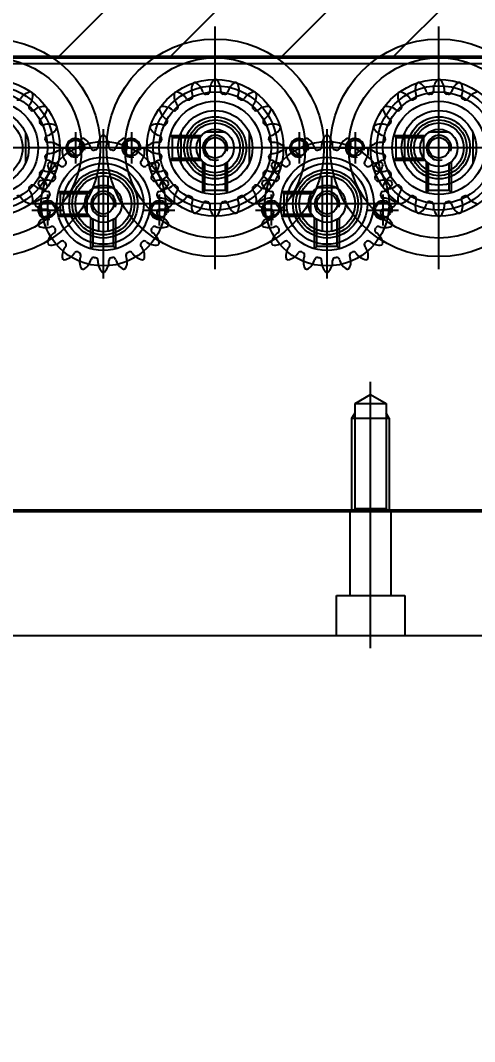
# Model space of a CAD drawing. Header units: inches. Extents: x 0 to 77285, y -118 to 40065.
# Drawn here: x 16660.3 to 16733.4, y 25537.3 to 25701.6 of the extents above; entities that cross this region are included whole.
import ezdxf

# ---------------------------------------------------------------- set-up
doc = ezdxf.new("R2010")
doc.units = ezdxf.units.IN
doc.header["$LTSCALE"] = 5
doc.header["$MEASUREMENT"] = 0
doc.layers.add('A', color=8, linetype='Continuous')
doc.styles.add('SCI', font='')
doc.styles.get('SCI').set_extended_font_data('Gulim')
doc.dimstyles.new('SCH', dxfattribs={"dimtxt": 2.5, "dimasz": 2, "dimexe": 1.25, "dimexo": 0.625, "dimtad": 1, "dimdec": 8, "dimtxsty": 'SCI', "dimcen": 2.5, "dimclrd": 4, "dimclre": 4, "dimclrt": 7, "dimadec": 8, "dimazin": 2, "dimtfac": 1, "dimtdec": 8, "dimtmove": 0, "dimatfit": 3, "dimfxl": 1, "dimarcsym": 0})

# ---------------------------------------------------------------- blocks, each defined once
blk = doc.blocks.new('A$Cc399747e')
h = blk.add_hatch()
h.set_pattern_fill('ANSI31', color=256, scale=4)
h.set_pattern_definition([(45, (8071.277, 63861.461), (-8.980256, 8.980256), [])])
h.paths.add_polyline_path([(891.8, 581), (491.8, 581), (491.8, 281), (891.8, 281)])
at = {"ltscale": 3}
for p, q in [((566.8, 676), (566.8, 652)), ((400.8, 674), (1040.8, 674)), ((561.3, 667.5), (561.3, 674)), ((572.3, 674), (572.3, 667.5)), ((572.3, 667.5), (561.3, 667.5)), ((563.5, 667.5), (563.5, 654)), ((570.1, 667.5), (570.1, 654)), ((566.8, 656), (566.8, 633.16)), ((1040.8, 654), (243.8, 654)), ((1040.8, 654), (400.8, 654)), ((406.8, 653.8), (651.3, 653.8)), ((564.3, 653.5), (563.8, 654)), ((563.8, 639), (563.8, 654)), ((569.8, 654), (569.3, 653.5)), ((569.8, 654), (569.8, 639)), ((569.3, 653.5), (564.3, 653.5)), ((564.3, 636.6), (564.3, 653.5)), ((569.3, 653.5), (569.3, 636.6)), ((563.8, 639), (564.3, 638.13)), ((569.8, 639), (563.8, 639)), ((569.8, 639), (569.3, 638.13)), ((566.8, 635.16), (564.3, 636.6)), ((569.3, 636.6), (564.3, 636.6)), ((569.3, 636.6), (566.8, 635.16)), ((573.8, 612), (573.8, 597)), ((609.8, 612), (609.8, 597)), ((555.8, 608.5), (555.8, 582.5)), ((564.8, 603), (564.8, 608)), ((582.8, 603), (582.8, 608)), ((591.8, 608.5), (591.8, 582.5)), ((600.8, 603), (600.8, 608)), ((618.8, 603), (618.8, 608)), ((567.3, 605.5), (562.3, 605.5)), ((566.3, 604.5), (581.3, 604.5)), ((585.3, 605.5), (580.3, 605.5)), ((603.3, 605.5), (598.3, 605.5)), ((602.3, 604.5), (617.3, 604.5)), ((621.3, 605.5), (616.3, 605.5)), ((569.3, 593), (569.3, 598)), ((578.3, 593), (578.3, 598)), ((605.3, 593), (605.3, 598)), ((614.3, 593), (614.3, 598)), ((542.8, 595.5), (568.8, 595.5)), ((571.8, 595.5), (566.8, 595.5)), ((580.8, 595.5), (575.8, 595.5)), ((578.8, 595.5), (604.8, 595.5)), ((607.8, 595.5), (602.8, 595.5)), ((616.8, 595.5), (611.8, 595.5)), ((614.8, 595.5), (640.8, 595.5)), ((213.8, 582), (1040.8, 582)), ((213.8, 582), (1040.8, 582)), ((213.8, 580.8), (1040.8, 580.8))]:
    blk.add_line(p, q, dxfattribs=at)
for p, q in [((573.8, 616.5), (573.8, 592.5)), ((609.8, 616.5), (609.8, 592.5)), ((555.8, 615), (555.8, 576)), ((591.8, 615), (591.8, 576)), ((571.8, 611.73), (571.8, 606.74)), ((571.8, 611.73), (572.15, 611.38)), ((572.15, 611.38), (575.45, 611.38)), ((572.15, 611.38), (572.15, 607.09)), ((575.8, 611.73), (575.45, 611.38)), ((575.45, 611.38), (575.45, 607.09)), ((575.8, 611.73), (575.8, 606.74)), ((607.8, 611.73), (607.8, 606.74)), ((607.8, 611.73), (608.15, 611.38)), ((608.15, 611.38), (611.45, 611.38)), ((608.15, 611.38), (608.15, 607.09)), ((611.8, 611.73), (611.45, 611.38)), ((611.45, 611.38), (611.45, 607.09)), ((611.8, 611.73), (611.8, 606.74)), ((573.8, 610), (573.8, 599)), ((609.8, 610), (609.8, 599)), ((573.05, 608.94), (573.05, 600.06)), ((574.55, 608.94), (574.55, 600.06)), ((609.05, 608.94), (609.05, 600.06)), ((610.55, 608.94), (610.55, 600.06)), ((555.8, 607.5), (555.8, 583.5)), ((572.15, 607.09), (571.8, 606.74)), ((572.15, 607.09), (572.28, 607.09)), ((575.32, 607.09), (575.45, 607.09)), ((575.45, 607.09), (575.8, 606.74)), ((581.03, 606.5), (576.03, 606.5)), ((576.38, 606.15), (576.03, 606.5)), ((576.38, 606.15), (576.38, 606.02)), ((580.68, 606.15), (576.38, 606.15)), ((581.03, 606.5), (580.68, 606.15)), ((580.68, 606.15), (580.68, 602.85)), ((591.8, 607.5), (591.8, 583.5)), ((608.15, 607.09), (607.8, 606.74)), ((608.15, 607.09), (608.28, 607.09)), ((611.32, 607.09), (611.45, 607.09)), ((611.45, 607.09), (611.8, 606.74)), ((617.03, 606.5), (612.03, 606.5)), ((612.38, 606.15), (612.03, 606.5)), ((612.38, 606.15), (612.38, 606.02)), ((616.68, 606.15), (612.38, 606.15)), ((617.03, 606.5), (616.68, 606.15)), ((616.68, 606.15), (616.68, 602.85)), ((561.8, 604.5), (585.8, 604.5)), ((568.3, 604.5), (579.3, 604.5)), ((576.44, 603.08), (576.44, 605.92)), ((597.8, 604.5), (621.8, 604.5)), ((604.3, 604.5), (615.3, 604.5)), ((612.44, 603.08), (612.44, 605.92)), ((576.38, 602.85), (576.03, 602.5)), ((576.38, 602.98), (576.38, 602.85)), ((580.68, 602.85), (576.38, 602.85)), ((581.03, 602.5), (580.68, 602.85)), ((612.38, 602.85), (612.03, 602.5)), ((612.38, 602.98), (612.38, 602.85)), ((616.68, 602.85), (612.38, 602.85)), ((617.03, 602.5), (616.68, 602.85)), ((553.8, 602.73), (553.8, 597.74)), ((553.8, 602.73), (554.15, 602.38)), ((554.15, 602.38), (557.45, 602.38)), ((554.15, 602.38), (554.15, 598.09)), ((557.8, 602.73), (557.45, 602.38)), ((557.45, 602.38), (557.45, 598.09)), ((557.8, 602.73), (557.8, 597.74)), ((575.22, 601.86), (572.37, 601.86)), ((581.03, 602.5), (576.03, 602.5)), ((589.8, 602.73), (589.8, 597.74)), ((589.8, 602.73), (590.15, 602.38)), ((590.15, 602.38), (593.45, 602.38)), ((590.15, 602.38), (590.15, 598.09)), ((593.8, 602.73), (593.45, 602.38)), ((593.45, 602.38), (593.45, 598.09)), ((593.8, 602.73), (593.8, 597.74)), ((611.22, 601.86), (608.37, 601.86)), ((617.03, 602.5), (612.03, 602.5)), ((554.15, 598.09), (553.8, 597.74)), ((554.15, 598.09), (554.28, 598.09)), ((557.32, 598.09), (557.45, 598.09)), ((557.45, 598.09), (557.8, 597.74)), ((590.15, 598.09), (589.8, 597.74)), ((590.15, 598.09), (590.28, 598.09)), ((593.32, 598.09), (593.45, 598.09)), ((593.45, 598.09), (593.8, 597.74)), ((550.3, 597.9), (550.3, 593.1)), ((563.03, 597.5), (558.03, 597.5)), ((558.38, 597.15), (558.03, 597.5)), ((558.3, 593.84), (558.3, 597.16)), ((558.38, 597.15), (558.38, 597.02)), ((562.68, 597.15), (558.38, 597.15)), ((561.3, 597.9), (561.3, 593.1)), ((563.03, 597.5), (562.68, 597.15)), ((562.68, 597.15), (562.68, 593.85)), ((586.3, 597.9), (586.3, 593.1)), ((599.03, 597.5), (594.03, 597.5)), ((594.38, 597.15), (594.03, 597.5)), ((594.3, 593.84), (594.3, 597.16)), ((594.38, 597.15), (594.38, 597.02)), ((598.68, 597.15), (594.38, 597.15)), ((597.3, 597.9), (597.3, 593.1)), ((599.03, 597.5), (598.68, 597.15)), ((598.68, 597.15), (598.68, 593.85)), ((622.3, 597.9), (622.3, 593.1)), ((536.3, 595.5), (575.3, 595.5)), ((543.8, 595.5), (567.8, 595.5)), ((572.3, 595.5), (611.3, 595.5)), ((579.8, 595.5), (603.8, 595.5)), ((608.3, 595.5), (647.3, 595.5)), ((615.8, 595.5), (639.8, 595.5)), ((554.14, 593), (557.45, 593)), ((558.38, 593.85), (558.03, 593.5)), ((563.03, 593.5), (558.03, 593.5)), ((558.38, 593.98), (558.38, 593.85)), ((562.68, 593.85), (558.38, 593.85)), ((563.03, 593.5), (562.68, 593.85)), ((590.14, 593), (593.45, 593)), ((594.38, 593.85), (594.03, 593.5)), ((599.03, 593.5), (594.03, 593.5)), ((594.38, 593.98), (594.38, 593.85)), ((598.68, 593.85), (594.38, 593.85)), ((599.03, 593.5), (598.68, 593.85)), ((891.8, 581), (491.8, 581)), ((891.8, 581), (491.8, 581))]:
    blk.add_line(p, q)
for centre, radius in [((573.8, 604.5), 10), ((609.8, 604.5), 10), ((555.8, 595.5), 17.5), ((591.8, 595.5), 17.5), ((627.8, 595.5), 17.5), ((573.8, 604.5), 7.5), ((609.8, 604.5), 7.5), ((555.8, 595.5), 14.5), ((573.8, 604.5), 5), ((591.8, 595.5), 14.5), ((609.8, 604.5), 5), ((627.8, 595.5), 14.5), ((573.8, 604.5), 4.5), ((573.8, 604.5), 4.5), ((609.8, 604.5), 4.5), ((609.8, 604.5), 4.5), ((573.8, 604.5), 3), ((573.8, 604.5), 3), ((573.8, 604.5), 1.65), ((609.8, 604.5), 3), ((609.8, 604.5), 3), ((609.8, 604.5), 1.65), ((555.8, 595.5), 10), ((591.8, 595.5), 10), ((627.8, 595.5), 10), ((555.8, 595.5), 7.5), ((591.8, 595.5), 7.5), ((627.8, 595.5), 7.5), ((555.8, 595.5), 6), ((591.8, 595.5), 6), ((627.8, 595.5), 6), ((555.8, 595.5), 5), ((555.8, 595.5), 4.5), ((591.8, 595.5), 5), ((591.8, 595.5), 4.5), ((627.8, 595.5), 5), ((555.8, 595.5), 4), ((555.8, 595.5), 3), ((555.8, 595.5), 3), ((591.8, 595.5), 4), ((591.8, 595.5), 3), ((591.8, 595.5), 3), ((555.8, 595.5), 1.65), ((591.8, 595.5), 1.65)]:
    blk.add_circle(centre, radius)
for centre, radius in [((573.8, 604.5), 6.5), ((573.8, 604.5), 5.5), ((609.8, 604.5), 6.5), ((609.8, 604.5), 5.5), ((555.8, 595.5), 11), ((564.8, 605.5), 1.25), ((591.8, 595.5), 11), ((582.8, 605.5), 1.25), ((600.8, 605.5), 1.25), ((627.8, 595.5), 11), ((618.8, 605.5), 1.25), ((555.8, 595.5), 9), ((591.8, 595.5), 9), ((627.8, 595.5), 9), ((569.3, 595.5), 1.25), ((578.3, 595.5), 1.25), ((605.3, 595.5), 1.25), ((614.3, 595.5), 1.25)]:
    blk.add_circle(centre, radius, dxfattribs=at)
for centre, radius, start, end in [((572.47, 613.8), 2.5, 153.8655, 201.1579), ((573.8, 604.5), 11, 108, 108.9494), ((573.8, 604.5), 11, 107.0506, 108), ((569.4, 612.81), 2.5, 14.8421, 62.1345), ((575.41, 613.76), 2.5, 135.8655, 183.1579), ((573.8, 604.5), 11, 90, 90.9494), ((573.8, 604.5), 11, 89.0506, 90), ((572.19, 613.76), 2.5, 356.8421, 44.1345), ((578.19, 612.81), 2.5, 117.8655, 165.1579), ((573.8, 604.5), 11, 72, 72.9494), ((573.8, 604.5), 11, 71.0506, 72), ((575.12, 613.8), 2.5, 338.8421, 26.1345), ((608.47, 613.8), 2.5, 153.8655, 201.1579), ((609.8, 604.5), 11, 108, 108.9494), ((609.8, 604.5), 11, 107.0506, 108), ((605.4, 612.81), 2.5, 14.8421, 62.1345), ((611.41, 613.76), 2.5, 135.8655, 183.1579), ((609.8, 604.5), 11, 90, 90.9494), ((609.8, 604.5), 11, 89.0506, 90), ((608.19, 613.76), 2.5, 356.8421, 44.1345), ((614.19, 612.81), 2.5, 117.8655, 165.1579), ((609.8, 604.5), 11, 72, 72.9494), ((609.8, 604.5), 11, 71.0506, 72), ((611.12, 613.8), 2.5, 338.8421, 26.1345), ((569.66, 612.94), 2.5, 171.8655, 219.1579), ((573.8, 604.5), 11, 126, 126.9494), ((573.8, 604.5), 11, 125.0506, 126), ((567.05, 611.04), 2.5, 32.8421, 80.1345), ((569.73, 612.74), 0.442, 296.289, 21.1579), ((572.25, 613.56), 0.442, 194.8421, 279.711), ((573.8, 604.5), 8.75, 99, 99.711), ((573.8, 604.5), 8.75, 98.289, 99), ((572.47, 613.6), 0.442, 278.289, 3.1579), ((575.12, 613.6), 0.442, 176.8421, 261.711), ((573.8, 604.5), 8.75, 81, 81.711), ((573.8, 604.5), 8.75, 80.289, 81), ((575.35, 613.56), 0.442, 260.289, 345.1579), ((577.87, 612.74), 0.442, 158.8421, 243.711), ((580.54, 611.04), 2.5, 99.8655, 147.1579), ((577.93, 612.94), 2.5, 320.8421, 8.1345), ((573.8, 604.5), 11, 54, 54.9494), ((573.8, 604.5), 11, 53.0506, 54), ((605.66, 612.94), 2.5, 171.8655, 219.1579), ((609.8, 604.5), 11, 126, 126.9494), ((609.8, 604.5), 11, 125.0506, 126), ((603.05, 611.04), 2.5, 32.8421, 80.1345), ((605.73, 612.74), 0.442, 296.289, 21.1579), ((608.25, 613.56), 0.442, 194.8421, 279.711), ((609.8, 604.5), 8.75, 99, 99.711), ((609.8, 604.5), 8.75, 98.289, 99), ((608.47, 613.6), 0.442, 278.289, 3.1579), ((611.12, 613.6), 0.442, 176.8421, 261.711), ((609.8, 604.5), 8.75, 81, 81.711), ((609.8, 604.5), 8.75, 80.289, 81), ((611.35, 613.56), 0.442, 260.289, 345.1579), ((613.87, 612.74), 0.442, 158.8421, 243.711), ((616.54, 611.04), 2.5, 99.8655, 147.1579), ((613.93, 612.94), 2.5, 320.8421, 8.1345), ((609.8, 604.5), 11, 54, 54.9494), ((609.8, 604.5), 11, 53.0506, 54), ((573.8, 604.5), 11, 143.0506, 144), ((565.36, 608.64), 2.5, 50.8421, 98.1345), ((567.38, 611.08), 0.442, 314.289, 39.1579), ((569.52, 612.64), 0.442, 212.8421, 297.711), ((573.8, 604.5), 8.75, 117, 117.711), ((573.8, 604.5), 8.75, 116.289, 117), ((573.8, 604.5), 8.75, 63, 63.711), ((573.8, 604.5), 8.75, 62.289, 63), ((578.07, 612.64), 0.442, 242.289, 327.1579), ((580.22, 611.08), 0.442, 140.8421, 225.711), ((582.23, 608.64), 2.5, 81.8655, 129.1579), ((573.8, 604.5), 11, 36, 36.9494), ((609.8, 604.5), 11, 143.0506, 144), ((601.36, 608.64), 2.5, 50.8421, 98.1345), ((603.38, 611.08), 0.442, 314.289, 39.1579), ((605.52, 612.64), 0.442, 212.8421, 297.711), ((609.8, 604.5), 8.75, 117, 117.711), ((609.8, 604.5), 8.75, 116.289, 117), ((609.8, 604.5), 8.75, 63, 63.711), ((609.8, 604.5), 8.75, 62.289, 63), ((614.07, 612.64), 0.442, 242.289, 327.1579), ((616.22, 611.08), 0.442, 140.8421, 225.711), ((618.23, 608.64), 2.5, 81.8655, 129.1579), ((609.8, 604.5), 11, 36, 36.9494), ((573.8, 604.5), 11, 144, 144.9494), ((567.26, 611.25), 2.5, 189.8655, 237.1579), ((567.22, 610.92), 0.442, 230.8421, 315.711), ((573.8, 604.5), 8.75, 135, 135.711), ((573.8, 604.5), 8.75, 134.289, 135), ((573.8, 604.5), 8.75, 45, 45.711), ((573.8, 604.5), 8.75, 44.289, 45), ((580.38, 610.92), 0.442, 224.289, 309.1579), ((580.34, 611.25), 2.5, 302.8421, 350.1345), ((573.8, 604.5), 11, 35.0506, 36), ((609.8, 604.5), 11, 144, 144.9494), ((603.26, 611.25), 2.5, 189.8655, 237.1579), ((603.22, 610.92), 0.442, 230.8421, 315.711), ((609.8, 604.5), 8.75, 135, 135.711), ((609.8, 604.5), 8.75, 134.289, 135), ((609.8, 604.5), 8.75, 45, 45.711), ((609.8, 604.5), 8.75, 44.289, 45), ((616.38, 610.92), 0.442, 224.289, 309.1579), ((616.34, 611.25), 2.5, 302.8421, 350.1345), ((609.8, 604.5), 11, 35.0506, 36), ((573.8, 604.5), 11, 162, 162.9494), ((573.8, 604.5), 11, 161.0506, 162), ((564.49, 605.83), 2.5, 68.8421, 116.1345), ((565.56, 608.57), 0.442, 248.8421, 333.711), ((565.66, 608.77), 0.442, 332.289, 57.1579), ((573.8, 604.5), 8.75, 153, 153.711), ((573.8, 604.5), 8.75, 152.289, 153), ((581.93, 608.77), 0.442, 122.8421, 207.711), ((573.8, 604.5), 8.75, 27, 27.711), ((573.8, 604.5), 8.75, 26.289, 27), ((582.04, 608.57), 0.442, 206.289, 291.1579), ((583.1, 605.83), 2.5, 63.8655, 111.1579), ((573.8, 604.5), 11, 18, 18.9494), ((573.8, 604.5), 11, 17.0506, 18), ((609.8, 604.5), 11, 162, 162.9494), ((609.8, 604.5), 11, 161.0506, 162), ((600.49, 605.83), 2.5, 68.8421, 116.1345), ((601.56, 608.57), 0.442, 248.8421, 333.711), ((601.66, 608.77), 0.442, 332.289, 57.1579), ((609.8, 604.5), 8.75, 153, 153.711), ((609.8, 604.5), 8.75, 152.289, 153), ((617.93, 608.77), 0.442, 122.8421, 207.711), ((609.8, 604.5), 8.75, 27, 27.711), ((609.8, 604.5), 8.75, 26.289, 27), ((618.04, 608.57), 0.442, 206.289, 291.1579), ((619.1, 605.83), 2.5, 63.8655, 111.1579), ((609.8, 604.5), 11, 18, 18.9494), ((609.8, 604.5), 11, 17.0506, 18), ((557.41, 604.76), 2.5, 135.8655, 183.1579), ((555.8, 595.5), 11, 90, 90.9494), ((555.8, 595.5), 11, 89.0506, 90), ((554.19, 604.76), 2.5, 356.8421, 44.1345), ((565.49, 608.89), 2.5, 207.8655, 255.1579), ((564.74, 606.05), 0.442, 350.289, 75.1579), ((573.8, 604.5), 2, 165, 105), ((582.86, 606.05), 0.442, 104.8421, 189.711), ((582.1, 608.89), 2.5, 284.8421, 332.1345), ((593.41, 604.76), 2.5, 135.8655, 183.1579), ((591.8, 595.5), 11, 90, 90.9494), ((591.8, 595.5), 11, 89.0506, 90), ((590.19, 604.76), 2.5, 356.8421, 44.1345), ((601.49, 608.89), 2.5, 207.8655, 255.1579), ((600.74, 606.05), 0.442, 350.289, 75.1579), ((609.8, 604.5), 2, 165, 105), ((618.86, 606.05), 0.442, 104.8421, 189.711), ((618.1, 608.89), 2.5, 284.8421, 332.1345), ((549.05, 602.04), 2.5, 32.8421, 80.1345), ((554.47, 604.8), 2.5, 153.8655, 201.1579), ((555.8, 595.5), 11, 108, 108.9494), ((555.8, 595.5), 11, 107.0506, 108), ((551.4, 603.81), 2.5, 14.8421, 62.1345), ((554.47, 604.6), 0.442, 278.289, 3.1579), ((557.12, 604.6), 0.442, 176.8421, 261.711), ((560.19, 603.81), 2.5, 117.8655, 165.1579), ((555.8, 595.5), 11, 72, 72.9494), ((555.8, 595.5), 11, 71.0506, 72), ((557.12, 604.8), 2.5, 338.8421, 26.1345), ((562.54, 602.04), 2.5, 99.8655, 147.1579), ((555.8, 595.5), 11, 54, 54.9494), ((564.54, 602.89), 2.5, 86.8421, 134.1345), ((573.8, 604.5), 11, 179.0506, 180), ((573.8, 604.5), 11, 180, 180.9494), ((564.7, 605.83), 0.442, 266.8421, 351.711), ((573.8, 604.5), 8.75, 171, 171.711), ((573.8, 604.5), 8.75, 170.289, 171), ((573.8, 604.5), 8.75, 9, 9.711), ((573.8, 604.5), 8.75, 8.289, 9), ((582.89, 605.83), 0.442, 188.289, 273.1579), ((583.05, 602.89), 2.5, 45.8655, 93.1579), ((573.8, 604.5), 11, 360, 0.9494), ((573.8, 604.5), 11, 359.0506, 0), ((591.8, 595.5), 11, 125.0506, 126), ((585.05, 602.04), 2.5, 32.8421, 80.1345), ((590.47, 604.8), 2.5, 153.8655, 201.1579), ((591.8, 595.5), 11, 108, 108.9494), ((591.8, 595.5), 11, 107.0506, 108), ((587.4, 603.81), 2.5, 14.8421, 62.1345), ((590.47, 604.6), 0.442, 278.289, 3.1579), ((593.12, 604.6), 0.442, 176.8421, 261.711), ((596.19, 603.81), 2.5, 117.8655, 165.1579), ((591.8, 595.5), 11, 72, 72.9494), ((591.8, 595.5), 11, 71.0506, 72), ((593.12, 604.8), 2.5, 338.8421, 26.1345), ((598.54, 602.04), 2.5, 99.8655, 147.1579), ((591.8, 595.5), 11, 54, 54.9494), ((600.54, 602.89), 2.5, 86.8421, 134.1345), ((609.8, 604.5), 11, 179.0506, 180), ((609.8, 604.5), 11, 180, 180.9494), ((600.7, 605.83), 0.442, 266.8421, 351.711), ((609.8, 604.5), 8.75, 171, 171.711), ((609.8, 604.5), 8.75, 170.289, 171), ((609.8, 604.5), 8.75, 9, 9.711), ((609.8, 604.5), 8.75, 8.289, 9), ((618.89, 605.83), 0.442, 188.289, 273.1579), ((619.05, 602.89), 2.5, 45.8655, 93.1579), ((609.8, 604.5), 11, 360, 0.9494), ((609.8, 604.5), 11, 359.0506, 0), ((627.8, 595.5), 11, 125.0506, 126), ((621.05, 602.04), 2.5, 32.8421, 80.1345), ((551.52, 603.64), 0.442, 212.8421, 297.711), ((555.8, 595.5), 8.75, 117, 117.711), ((555.8, 595.5), 8.75, 116.289, 117), ((551.73, 603.74), 0.442, 296.289, 21.1579), ((554.25, 604.56), 0.442, 194.8421, 279.711), ((555.8, 595.5), 8.75, 99, 99.711), ((555.8, 595.5), 8.75, 98.289, 99), ((555.8, 595.5), 8.75, 81, 81.711), ((555.8, 595.5), 8.75, 80.289, 81), ((557.35, 604.56), 0.442, 260.289, 345.1579), ((559.87, 603.74), 0.442, 158.8421, 243.711), ((555.8, 595.5), 8.75, 63, 63.711), ((555.8, 595.5), 8.75, 62.289, 63), ((560.07, 603.64), 0.442, 242.289, 327.1579), ((559.93, 603.94), 2.5, 320.8421, 8.1345), ((555.8, 595.5), 11, 53.0506, 54), ((564.54, 606.11), 2.5, 225.8655, 273.1579), ((564.7, 603.17), 0.442, 8.289, 93.1579), ((564.74, 602.95), 0.442, 284.8421, 9.711), ((573.8, 604.5), 8.75, 188.289, 189), ((573.8, 604.5), 8.75, 189, 189.711), ((573.8, 604.5), 8.75, 350.289, 351), ((582.86, 602.95), 0.442, 170.289, 255.1579), ((573.8, 604.5), 8.75, 351, 351.711), ((582.89, 603.17), 0.442, 86.8421, 171.711), ((583.05, 606.11), 2.5, 266.8421, 314.1345), ((587.66, 603.94), 2.5, 171.8655, 219.1579), ((591.8, 595.5), 11, 126, 126.9494), ((587.52, 603.64), 0.442, 212.8421, 297.711), ((591.8, 595.5), 8.75, 117, 117.711), ((591.8, 595.5), 8.75, 116.289, 117), ((587.73, 603.74), 0.442, 296.289, 21.1579), ((590.25, 604.56), 0.442, 194.8421, 279.711), ((591.8, 595.5), 8.75, 99, 99.711), ((591.8, 595.5), 8.75, 98.289, 99), ((591.8, 595.5), 8.75, 81, 81.711), ((591.8, 595.5), 8.75, 80.289, 81), ((593.35, 604.56), 0.442, 260.289, 345.1579), ((595.87, 603.74), 0.442, 158.8421, 243.711), ((591.8, 595.5), 8.75, 63, 63.711), ((591.8, 595.5), 8.75, 62.289, 63), ((596.07, 603.64), 0.442, 242.289, 327.1579), ((595.93, 603.94), 2.5, 320.8421, 8.1345), ((591.8, 595.5), 11, 53.0506, 54), ((600.54, 606.11), 2.5, 225.8655, 273.1579), ((600.7, 603.17), 0.442, 8.289, 93.1579), ((600.74, 602.95), 0.442, 284.8421, 9.711), ((609.8, 604.5), 8.75, 188.289, 189), ((609.8, 604.5), 8.75, 189, 189.711), ((609.8, 604.5), 8.75, 350.289, 351), ((618.86, 602.95), 0.442, 170.289, 255.1579), ((609.8, 604.5), 8.75, 351, 351.711), ((618.89, 603.17), 0.442, 86.8421, 171.711), ((619.05, 606.11), 2.5, 266.8421, 314.1345), ((623.66, 603.94), 2.5, 171.8655, 219.1579), ((627.8, 595.5), 11, 126, 126.9494), ((623.52, 603.64), 0.442, 212.8421, 297.711), ((562.22, 602.08), 0.442, 140.8421, 225.711), ((555.8, 595.5), 8.75, 45, 45.711), ((555.8, 595.5), 8.75, 44.289, 45), ((562.38, 601.92), 0.442, 224.289, 309.1579), ((564.23, 599.64), 2.5, 81.8655, 129.1579), ((565.49, 600.11), 2.5, 104.8421, 152.1345), ((573.8, 604.5), 11, 197.0506, 198), ((562.34, 602.25), 2.5, 302.8421, 350.1345), ((555.8, 595.5), 11, 36, 36.9494), ((555.8, 595.5), 11, 35.0506, 36), ((582.1, 600.11), 2.5, 27.8655, 75.1579), ((591.8, 595.5), 11, 144, 144.9494), ((585.26, 602.25), 2.5, 189.8655, 237.1579), ((591.8, 595.5), 11, 143.0506, 144), ((583.36, 599.64), 2.5, 50.8421, 98.1345), ((573.8, 604.5), 11, 342, 342.9494), ((585.22, 601.92), 0.442, 230.8421, 315.711), ((591.8, 595.5), 8.75, 135, 135.711), ((591.8, 595.5), 8.75, 134.289, 135), ((585.38, 602.08), 0.442, 314.289, 39.1579), ((598.22, 602.08), 0.442, 140.8421, 225.711), ((591.8, 595.5), 8.75, 45, 45.711), ((591.8, 595.5), 8.75, 44.289, 45), ((598.38, 601.92), 0.442, 224.289, 309.1579), ((600.23, 599.64), 2.5, 81.8655, 129.1579), ((601.49, 600.11), 2.5, 104.8421, 152.1345), ((609.8, 604.5), 11, 197.0506, 198), ((598.34, 602.25), 2.5, 302.8421, 350.1345), ((591.8, 595.5), 11, 36, 36.9494), ((591.8, 595.5), 11, 35.0506, 36), ((618.1, 600.11), 2.5, 27.8655, 75.1579), ((627.8, 595.5), 11, 144, 144.9494), ((621.26, 602.25), 2.5, 189.8655, 237.1579), ((627.8, 595.5), 11, 143.0506, 144), ((619.36, 599.64), 2.5, 50.8421, 98.1345), ((609.8, 604.5), 11, 342, 342.9494), ((621.22, 601.92), 0.442, 230.8421, 315.711), ((627.8, 595.5), 8.75, 135, 135.711), ((627.8, 595.5), 8.75, 134.289, 135), ((621.38, 602.08), 0.442, 314.289, 39.1579), ((573.8, 604.5), 11, 198, 198.9494), ((564.49, 603.17), 2.5, 243.8655, 291.1579), ((563.93, 599.77), 0.442, 122.8421, 207.711), ((555.8, 595.5), 8.75, 27, 27.711), ((567.26, 597.75), 2.5, 122.8421, 170.1345), ((565.56, 600.43), 0.442, 26.289, 111.1579), ((565.66, 600.23), 0.442, 302.8421, 27.711), ((573.8, 604.5), 8.75, 206.289, 207), ((573.8, 604.5), 8.75, 207, 207.711), ((581.93, 600.23), 0.442, 152.289, 237.1579), ((573.8, 604.5), 8.75, 332.289, 333), ((573.8, 604.5), 8.75, 333, 333.711), ((582.04, 600.43), 0.442, 68.8421, 153.711), ((580.34, 597.75), 2.5, 9.8655, 57.1579), ((583.1, 603.17), 2.5, 248.8421, 296.1345), ((583.66, 599.77), 0.442, 332.289, 57.1579), ((591.8, 595.5), 8.75, 152.289, 153), ((573.8, 604.5), 11, 341.0506, 342), ((609.8, 604.5), 11, 198, 198.9494), ((600.49, 603.17), 2.5, 243.8655, 291.1579), ((599.93, 599.77), 0.442, 122.8421, 207.711), ((591.8, 595.5), 8.75, 27, 27.711), ((603.26, 597.75), 2.5, 122.8421, 170.1345), ((601.56, 600.43), 0.442, 26.289, 111.1579), ((601.66, 600.23), 0.442, 302.8421, 27.711), ((609.8, 604.5), 8.75, 206.289, 207), ((609.8, 604.5), 8.75, 207, 207.711), ((617.93, 600.23), 0.442, 152.289, 237.1579), ((609.8, 604.5), 8.75, 332.289, 333), ((609.8, 604.5), 8.75, 333, 333.711), ((618.04, 600.43), 0.442, 68.8421, 153.711), ((616.34, 597.75), 2.5, 9.8655, 57.1579), ((619.1, 603.17), 2.5, 248.8421, 296.1345), ((619.66, 599.77), 0.442, 332.289, 57.1579), ((627.8, 595.5), 8.75, 152.289, 153), ((609.8, 604.5), 11, 341.0506, 342), ((555.8, 595.5), 8.75, 26.289, 27), ((564.04, 599.57), 0.442, 206.289, 291.1579), ((565.1, 596.83), 2.5, 63.8655, 111.1579), ((564.1, 599.89), 2.5, 284.8421, 332.1345), ((573.8, 604.5), 11, 215.0506, 216), ((573.8, 604.5), 11, 216, 216.9494), ((565.36, 600.36), 2.5, 261.8655, 309.1579), ((555.8, 595.5), 11, 18, 18.9494), ((555.8, 595.5), 11, 17.0506, 18), ((567.22, 598.08), 0.442, 44.289, 129.1579), ((573.8, 604.5), 8.75, 224.289, 225), ((573.8, 604.5), 8.75, 225, 225.711), ((567.38, 597.92), 0.442, 320.8421, 45.711), ((580.22, 597.92), 0.442, 134.289, 219.1579), ((573.8, 604.5), 8.75, 314.289, 315), ((573.8, 604.5), 8.75, 315, 315.711), ((580.38, 598.08), 0.442, 50.8421, 135.711), ((582.23, 600.36), 2.5, 230.8421, 278.1345), ((591.8, 595.5), 11, 162, 162.9494), ((583.49, 599.89), 2.5, 207.8655, 255.1579), ((591.8, 595.5), 11, 161.0506, 162), ((582.49, 596.83), 2.5, 68.8421, 116.1345), ((573.8, 604.5), 11, 323.0506, 324), ((573.8, 604.5), 11, 324, 324.9494), ((583.56, 599.57), 0.442, 248.8421, 333.711), ((591.8, 595.5), 8.75, 153, 153.711), ((591.8, 595.5), 8.75, 26.289, 27), ((600.04, 599.57), 0.442, 206.289, 291.1579), ((601.1, 596.83), 2.5, 63.8655, 111.1579), ((600.1, 599.89), 2.5, 284.8421, 332.1345), ((609.8, 604.5), 11, 215.0506, 216), ((609.8, 604.5), 11, 216, 216.9494), ((601.36, 600.36), 2.5, 261.8655, 309.1579), ((591.8, 595.5), 11, 18, 18.9494), ((591.8, 595.5), 11, 17.0506, 18), ((603.22, 598.08), 0.442, 44.289, 129.1579), ((609.8, 604.5), 8.75, 224.289, 225), ((609.8, 604.5), 8.75, 225, 225.711), ((603.38, 597.92), 0.442, 320.8421, 45.711), ((616.22, 597.92), 0.442, 134.289, 219.1579), ((609.8, 604.5), 8.75, 314.289, 315), ((609.8, 604.5), 8.75, 315, 315.711), ((616.38, 598.08), 0.442, 50.8421, 135.711), ((618.23, 600.36), 2.5, 230.8421, 278.1345), ((627.8, 595.5), 11, 162, 162.9494), ((619.49, 599.89), 2.5, 207.8655, 255.1579), ((627.8, 595.5), 11, 161.0506, 162), ((618.49, 596.83), 2.5, 68.8421, 116.1345), ((609.8, 604.5), 11, 323.0506, 324), ((609.8, 604.5), 11, 324, 324.9494), ((619.56, 599.57), 0.442, 248.8421, 333.711), ((627.8, 595.5), 8.75, 153, 153.711), ((555.8, 595.5), 2, 165, 105), ((564.86, 597.05), 0.442, 104.8421, 189.711), ((555.8, 595.5), 8.75, 9, 9.711), ((555.8, 595.5), 8.75, 8.289, 9), ((564.89, 596.83), 0.442, 188.289, 273.1579), ((565.05, 593.89), 2.5, 45.8655, 93.1579), ((569.66, 596.06), 2.5, 140.8421, 188.1345), ((567.05, 597.96), 2.5, 279.8655, 327.1579), ((569.52, 596.36), 0.442, 62.289, 147.1579), ((573.8, 604.5), 8.75, 242.289, 243), ((573.8, 604.5), 8.75, 243, 243.711), ((569.73, 596.26), 0.442, 338.8421, 63.711), ((577.87, 596.26), 0.442, 116.289, 201.1579), ((573.8, 604.5), 8.75, 296.289, 297), ((573.8, 604.5), 8.75, 297, 297.711), ((578.07, 596.36), 0.442, 32.8421, 117.711), ((580.54, 597.96), 2.5, 212.8421, 260.1345), ((577.93, 596.06), 2.5, 351.8655, 39.1579), ((582.54, 593.89), 2.5, 86.8421, 134.1345), ((582.7, 596.83), 0.442, 266.8421, 351.711), ((582.74, 597.05), 0.442, 350.289, 75.1579), ((591.8, 595.5), 8.75, 171, 171.711), ((591.8, 595.5), 8.75, 170.289, 171), ((591.8, 595.5), 2, 165, 105), ((600.86, 597.05), 0.442, 104.8421, 189.711), ((591.8, 595.5), 8.75, 9, 9.711), ((591.8, 595.5), 8.75, 8.289, 9), ((600.89, 596.83), 0.442, 188.289, 273.1579), ((601.05, 593.89), 2.5, 45.8655, 93.1579), ((605.66, 596.06), 2.5, 140.8421, 188.1345), ((603.05, 597.96), 2.5, 279.8655, 327.1579), ((605.52, 596.36), 0.442, 62.289, 147.1579), ((609.8, 604.5), 8.75, 242.289, 243), ((609.8, 604.5), 8.75, 243, 243.711), ((605.73, 596.26), 0.442, 338.8421, 63.711), ((613.87, 596.26), 0.442, 116.289, 201.1579), ((609.8, 604.5), 8.75, 296.289, 297), ((609.8, 604.5), 8.75, 297, 297.711), ((614.07, 596.36), 0.442, 32.8421, 117.711), ((616.54, 597.96), 2.5, 212.8421, 260.1345), ((613.93, 596.06), 2.5, 351.8655, 39.1579), ((618.54, 593.89), 2.5, 86.8421, 134.1345), ((618.7, 596.83), 0.442, 266.8421, 351.711), ((618.74, 597.05), 0.442, 350.289, 75.1579), ((627.8, 595.5), 8.75, 171, 171.711), ((627.8, 595.5), 8.75, 170.289, 171), ((565.05, 597.11), 2.5, 266.8421, 314.1345), ((555.8, 595.5), 11, 360, 0.9494), ((555.8, 595.5), 11, 359.0506, 0), ((573.8, 604.5), 11, 233.0506, 234), ((573.8, 604.5), 11, 234, 234.9494), ((572.47, 595.2), 2.5, 158.8421, 206.1345), ((569.4, 596.19), 2.5, 297.8655, 345.1579), ((572.25, 595.44), 0.442, 80.289, 165.1579), ((573.8, 604.5), 8.75, 260.289, 261), ((573.8, 604.5), 8.75, 261, 261.711), ((572.47, 595.4), 0.442, 356.8421, 81.711), ((575.41, 595.24), 2.5, 176.8421, 224.1345), ((572.19, 595.24), 2.5, 315.8655, 3.1579), ((575.12, 595.4), 0.442, 98.289, 183.1579), ((573.8, 604.5), 8.75, 278.289, 279), ((573.8, 604.5), 8.75, 279, 279.711), ((575.35, 595.44), 0.442, 14.8421, 99.711), ((578.19, 596.19), 2.5, 194.8421, 242.1345), ((575.12, 595.2), 2.5, 333.8655, 21.1579), ((573.8, 604.5), 11, 305.0506, 306), ((573.8, 604.5), 11, 306, 306.9494), ((591.8, 595.5), 11, 179.0506, 180), ((591.8, 595.5), 11, 180, 180.9494), ((582.54, 597.11), 2.5, 225.8655, 273.1579), ((601.05, 597.11), 2.5, 266.8421, 314.1345), ((591.8, 595.5), 11, 360, 0.9494), ((591.8, 595.5), 11, 359.0506, 0), ((609.8, 604.5), 11, 233.0506, 234), ((609.8, 604.5), 11, 234, 234.9494), ((608.47, 595.2), 2.5, 158.8421, 206.1345), ((605.4, 596.19), 2.5, 297.8655, 345.1579), ((608.25, 595.44), 0.442, 80.289, 165.1579), ((609.8, 604.5), 8.75, 260.289, 261), ((609.8, 604.5), 8.75, 261, 261.711), ((608.47, 595.4), 0.442, 356.8421, 81.711), ((611.41, 595.24), 2.5, 176.8421, 224.1345), ((608.19, 595.24), 2.5, 315.8655, 3.1579), ((611.12, 595.4), 0.442, 98.289, 183.1579), ((609.8, 604.5), 8.75, 278.289, 279), ((609.8, 604.5), 8.75, 279, 279.711), ((611.35, 595.44), 0.442, 14.8421, 99.711), ((614.19, 596.19), 2.5, 194.8421, 242.1345), ((611.12, 595.2), 2.5, 333.8655, 21.1579), ((609.8, 604.5), 11, 305.0506, 306), ((609.8, 604.5), 11, 306, 306.9494), ((627.8, 595.5), 11, 179.0506, 180), ((627.8, 595.5), 11, 180, 180.9494), ((618.54, 597.11), 2.5, 225.8655, 273.1579), ((555.8, 595.5), 8.75, 350.289, 351), ((564.86, 593.95), 0.442, 170.289, 255.1579), ((555.8, 595.5), 8.75, 351, 351.711), ((564.89, 594.17), 0.442, 86.8421, 171.711), ((564.1, 591.11), 2.5, 27.8655, 75.1579), ((573.8, 604.5), 11, 251.0506, 252), ((573.8, 604.5), 11, 252, 252.9494), ((573.8, 604.5), 11, 269.0506, 270), ((573.8, 604.5), 11, 270, 270.9494), ((573.8, 604.5), 11, 287.0506, 288), ((573.8, 604.5), 11, 288, 288.9494), ((583.49, 591.11), 2.5, 104.8421, 152.1345), ((582.7, 594.17), 0.442, 8.289, 93.1579), ((582.74, 593.95), 0.442, 284.8421, 9.711), ((591.8, 595.5), 8.75, 188.289, 189), ((591.8, 595.5), 8.75, 189, 189.711), ((591.8, 595.5), 8.75, 350.289, 351), ((600.86, 593.95), 0.442, 170.289, 255.1579), ((591.8, 595.5), 8.75, 351, 351.711), ((600.89, 594.17), 0.442, 86.8421, 171.711), ((600.1, 591.11), 2.5, 27.8655, 75.1579), ((609.8, 604.5), 11, 251.0506, 252), ((609.8, 604.5), 11, 252, 252.9494), ((609.8, 604.5), 11, 269.0506, 270), ((609.8, 604.5), 11, 270, 270.9494), ((609.8, 604.5), 11, 287.0506, 288), ((609.8, 604.5), 11, 288, 288.9494), ((619.49, 591.11), 2.5, 104.8421, 152.1345), ((618.7, 594.17), 0.442, 8.289, 93.1579), ((618.74, 593.95), 0.442, 284.8421, 9.711), ((627.8, 595.5), 8.75, 188.289, 189), ((627.8, 595.5), 8.75, 189, 189.711), ((563.93, 591.23), 0.442, 152.289, 237.1579), ((555.8, 595.5), 8.75, 332.289, 333), ((555.8, 595.5), 8.75, 333, 333.711), ((564.04, 591.43), 0.442, 68.8421, 153.711), ((565.1, 594.17), 2.5, 248.8421, 296.1345), ((555.8, 595.5), 11, 341.0506, 342), ((555.8, 595.5), 11, 342, 342.9494), ((591.8, 595.5), 11, 197.0506, 198), ((591.8, 595.5), 11, 198, 198.9494), ((582.49, 594.17), 2.5, 243.8655, 291.1579), ((583.56, 591.43), 0.442, 26.289, 111.1579), ((583.66, 591.23), 0.442, 302.8421, 27.711), ((591.8, 595.5), 8.75, 206.289, 207), ((591.8, 595.5), 8.75, 207, 207.711), ((599.93, 591.23), 0.442, 152.289, 237.1579), ((591.8, 595.5), 8.75, 332.289, 333), ((591.8, 595.5), 8.75, 333, 333.711), ((600.04, 591.43), 0.442, 68.8421, 153.711), ((601.1, 594.17), 2.5, 248.8421, 296.1345), ((591.8, 595.5), 11, 341.0506, 342), ((591.8, 595.5), 11, 342, 342.9494), ((627.8, 595.5), 11, 197.0506, 198), ((627.8, 595.5), 11, 198, 198.9494), ((618.49, 594.17), 2.5, 243.8655, 291.1579), ((619.56, 591.43), 0.442, 26.289, 111.1579), ((619.66, 591.23), 0.442, 302.8421, 27.711), ((627.8, 595.5), 8.75, 206.289, 207), ((627.8, 595.5), 8.75, 207, 207.711), ((562.34, 588.75), 2.5, 9.8655, 57.1579), ((585.26, 588.75), 2.5, 122.8421, 170.1345), ((598.34, 588.75), 2.5, 9.8655, 57.1579), ((621.26, 588.75), 2.5, 122.8421, 170.1345), ((562.22, 588.92), 0.442, 134.289, 219.1579), ((559.93, 587.06), 2.5, 351.8655, 39.1579), ((555.8, 595.5), 8.75, 314.289, 315), ((555.8, 595.5), 8.75, 315, 315.711), ((562.38, 589.08), 0.442, 50.8421, 135.711), ((564.23, 591.36), 2.5, 230.8421, 278.1345), ((555.8, 595.5), 11, 323.0506, 324), ((555.8, 595.5), 11, 324, 324.9494), ((591.8, 595.5), 11, 215.0506, 216), ((591.8, 595.5), 11, 216, 216.9494), ((583.36, 591.36), 2.5, 261.8655, 309.1579), ((585.22, 589.08), 0.442, 44.289, 129.1579), ((587.66, 587.06), 2.5, 140.8421, 188.1345), ((591.8, 595.5), 8.75, 224.289, 225), ((591.8, 595.5), 8.75, 225, 225.711), ((585.38, 588.92), 0.442, 320.8421, 45.711), ((598.22, 588.92), 0.442, 134.289, 219.1579), ((595.93, 587.06), 2.5, 351.8655, 39.1579), ((591.8, 595.5), 8.75, 314.289, 315), ((591.8, 595.5), 8.75, 315, 315.711), ((598.38, 589.08), 0.442, 50.8421, 135.711), ((600.23, 591.36), 2.5, 230.8421, 278.1345), ((591.8, 595.5), 11, 323.0506, 324), ((591.8, 595.5), 11, 324, 324.9494), ((627.8, 595.5), 11, 215.0506, 216), ((627.8, 595.5), 11, 216, 216.9494), ((619.36, 591.36), 2.5, 261.8655, 309.1579), ((621.22, 589.08), 0.442, 44.289, 129.1579), ((623.66, 587.06), 2.5, 140.8421, 188.1345), ((627.8, 595.5), 8.75, 224.289, 225), ((627.8, 595.5), 8.75, 225, 225.711), ((621.38, 588.92), 0.442, 320.8421, 45.711), ((549.05, 588.96), 2.5, 279.8655, 327.1579), ((551.52, 587.36), 0.442, 62.289, 147.1579), ((555.8, 595.5), 8.75, 242.289, 243), ((555.8, 595.5), 8.75, 243, 243.711), ((551.73, 587.26), 0.442, 338.8421, 63.711), ((554.47, 586.2), 2.5, 158.8421, 206.1345), ((551.4, 587.19), 2.5, 297.8655, 345.1579), ((554.25, 586.44), 0.442, 80.289, 165.1579), ((555.8, 595.5), 8.75, 260.289, 261), ((555.8, 595.5), 8.75, 261, 261.711), ((554.47, 586.4), 0.442, 356.8421, 81.711), ((557.12, 586.4), 0.442, 98.289, 183.1579), ((555.8, 595.5), 8.75, 278.289, 279), ((555.8, 595.5), 8.75, 279, 279.711), ((557.35, 586.44), 0.442, 14.8421, 99.711), ((560.19, 587.19), 2.5, 194.8421, 242.1345), ((557.12, 586.2), 2.5, 333.8655, 21.1579), ((559.87, 587.26), 0.442, 116.289, 201.1579), ((555.8, 595.5), 8.75, 296.289, 297), ((555.8, 595.5), 8.75, 297, 297.711), ((560.07, 587.36), 0.442, 32.8421, 117.711), ((562.54, 588.96), 2.5, 212.8421, 260.1345), ((555.8, 595.5), 11, 305.0506, 306), ((555.8, 595.5), 11, 306, 306.9494), ((591.8, 595.5), 11, 233.0506, 234), ((591.8, 595.5), 11, 234, 234.9494), ((585.05, 588.96), 2.5, 279.8655, 327.1579), ((587.52, 587.36), 0.442, 62.289, 147.1579), ((591.8, 595.5), 8.75, 242.289, 243), ((591.8, 595.5), 8.75, 243, 243.711), ((587.73, 587.26), 0.442, 338.8421, 63.711), ((590.47, 586.2), 2.5, 158.8421, 206.1345), ((587.4, 587.19), 2.5, 297.8655, 345.1579), ((590.25, 586.44), 0.442, 80.289, 165.1579), ((591.8, 595.5), 8.75, 260.289, 261), ((591.8, 595.5), 8.75, 261, 261.711), ((590.47, 586.4), 0.442, 356.8421, 81.711), ((593.12, 586.4), 0.442, 98.289, 183.1579), ((591.8, 595.5), 8.75, 278.289, 279), ((591.8, 595.5), 8.75, 279, 279.711), ((593.35, 586.44), 0.442, 14.8421, 99.711), ((596.19, 587.19), 2.5, 194.8421, 242.1345), ((593.12, 586.2), 2.5, 333.8655, 21.1579), ((595.87, 587.26), 0.442, 116.289, 201.1579), ((591.8, 595.5), 8.75, 296.289, 297), ((591.8, 595.5), 8.75, 297, 297.711), ((596.07, 587.36), 0.442, 32.8421, 117.711), ((598.54, 588.96), 2.5, 212.8421, 260.1345), ((591.8, 595.5), 11, 305.0506, 306), ((591.8, 595.5), 11, 306, 306.9494), ((627.8, 595.5), 11, 233.0506, 234), ((627.8, 595.5), 11, 234, 234.9494), ((621.05, 588.96), 2.5, 279.8655, 327.1579), ((623.52, 587.36), 0.442, 62.289, 147.1579), ((555.8, 595.5), 11, 251.0506, 252), ((555.8, 595.5), 11, 252, 252.9494), ((557.41, 586.24), 2.5, 176.8421, 224.1345), ((554.19, 586.24), 2.5, 315.8655, 3.1579), ((555.8, 595.5), 11, 287.0506, 288), ((555.8, 595.5), 11, 288, 288.9494), ((591.8, 595.5), 11, 251.0506, 252), ((591.8, 595.5), 11, 252, 252.9494), ((593.41, 586.24), 2.5, 176.8421, 224.1345), ((590.19, 586.24), 2.5, 315.8655, 3.1579), ((591.8, 595.5), 11, 287.0506, 288), ((591.8, 595.5), 11, 288, 288.9494), ((555.8, 595.5), 11, 269.0506, 270), ((555.8, 595.5), 11, 270, 270.9494), ((591.8, 595.5), 11, 269.0506, 270), ((591.8, 595.5), 11, 270, 270.9494)]:
    blk.add_arc(centre, radius, start, end)
for centre in [(564.8, 605.5), (582.8, 605.5), (600.8, 605.5), (618.8, 605.5), (569.3, 595.5), (578.3, 595.5), (605.3, 595.5), (614.3, 595.5)]:
    blk.add_arc(centre, 1.5, 165, 105, dxfattribs=at)
blk = doc.blocks.new('*D366')
at = {"color": 4, "lineweight": -2, "transparency": 16777216}
for p, q in [((12554.65, 23925.55), (12554.65, 28076.14)), ((17979.65, 23925.05), (17979.65, 28076.14)), ((12714.65, 27976.14), (17819.65, 27976.14))]:
    blk.add_line(p, q, dxfattribs=at)
at = {"color": 4, "transparency": 16777216}
for points in [[(12714.65, 28002.81), (12714.65, 27949.48), (12554.65, 27976.14)], [(17819.65, 28002.81), (17819.65, 27949.48), (17979.65, 27976.14)]]:
    blk.add_solid(points, dxfattribs=at)
at = {"layer": 'Defpoints', "color": 0, "transparency": 16777216}
for p in [(17979.65, 27976.14), (12554.65, 23875.55), (17979.65, 23875.05)]:
    blk.add_point(p, dxfattribs=at)
at = {"color": 7, "transparency": 16777216, "insert": (15267.15, 28128.81), "char_height": 200, "attachment_point": 5, "style": 'SCI'}
blk.add_mtext('5425', dxfattribs=at)
blk = doc.blocks.new('*D367')
at = {"color": 4, "lineweight": -2, "transparency": 16777216}
for p, q in [((12554.65, 23925.55), (12554.65, 29140.68)), ((21064.65, 23433.05), (21064.65, 29140.68)), ((12714.65, 29040.68), (20904.65, 29040.68))]:
    blk.add_line(p, q, dxfattribs=at)
at = {"color": 4, "transparency": 16777216}
for points in [[(12714.65, 29067.34), (12714.65, 29014.01), (12554.65, 29040.68)], [(20904.65, 29067.34), (20904.65, 29014.01), (21064.65, 29040.68)]]:
    blk.add_solid(points, dxfattribs=at)
at = {"layer": 'Defpoints', "color": 0, "transparency": 16777216}
for p in [(21064.65, 29040.68), (12554.65, 23875.55), (21064.65, 23383.05)]:
    blk.add_point(p, dxfattribs=at)
at = {"color": 7, "transparency": 16777216, "insert": (16809.65, 29193.47), "char_height": 200, "attachment_point": 5, "style": 'SCI'}
blk.add_mtext('8510', dxfattribs=at)
blk = doc.blocks.new('*D374')
at = {"color": 4, "lineweight": -2, "transparency": 16777216}
for p, q in [((12554.65, 23925.55), (12554.65, 30215.88)), ((37924.65, 23433.05), (37924.65, 30215.88)), ((12714.65, 30115.88), (37764.65, 30115.88))]:
    blk.add_line(p, q, dxfattribs=at)
at = {"color": 4, "transparency": 16777216}
for points in [[(12714.65, 30142.54), (12714.65, 30089.21), (12554.65, 30115.88)], [(37764.65, 30142.54), (37764.65, 30089.21), (37924.65, 30115.88)]]:
    blk.add_solid(points, dxfattribs=at)
at = {"layer": 'Defpoints', "color": 0, "transparency": 16777216}
for p in [(37924.65, 30115.88), (12554.65, 23875.55), (37924.65, 23383.05)]:
    blk.add_point(p, dxfattribs=at)
at = {"color": 7, "transparency": 16777216, "insert": (25239.65, 30268.54), "char_height": 200, "attachment_point": 5, "style": 'SCI'}
blk.add_mtext('25370', dxfattribs=at)

msp = doc.modelspace()

# ---------------------------------------------------------------- block references
at = {"layer": 'A', "rotation": 180}
msp.add_blockref('A$Cc399747e', (17283.44187244, 26276.55060516), dxfattribs=at)

# ---------------------------------------------------------------- dimensions: what is measured, and where the dimension line sits
for base, p2, picture, middle in [((37924.649780898, 30115.8761734788), (37924.649780898, 23383.0504762948), '*D374', (25239.649780898, 30268.5392893244)), ((21064.649780898, 29040.6754827387), (21064.649780898, 23383.0504762948), '*D367', (16809.649780898, 29193.4717543765)), ((17979.649780898, 27976.1433020648), (17979.649780898, 23875.0504762948), '*D366', (15267.149780898, 28128.8064179103))]:
    dim = msp.add_linear_dim(base=base, p1=(12554.649780898, 23875.5504762968), p2=p2, dimstyle='SCH', override={"dimscale": 80})
    dim.commit()
    dim.dimension.update_dxf_attribs({"geometry": picture, "text_midpoint": middle})

doc.saveas('drawing.dxf')
